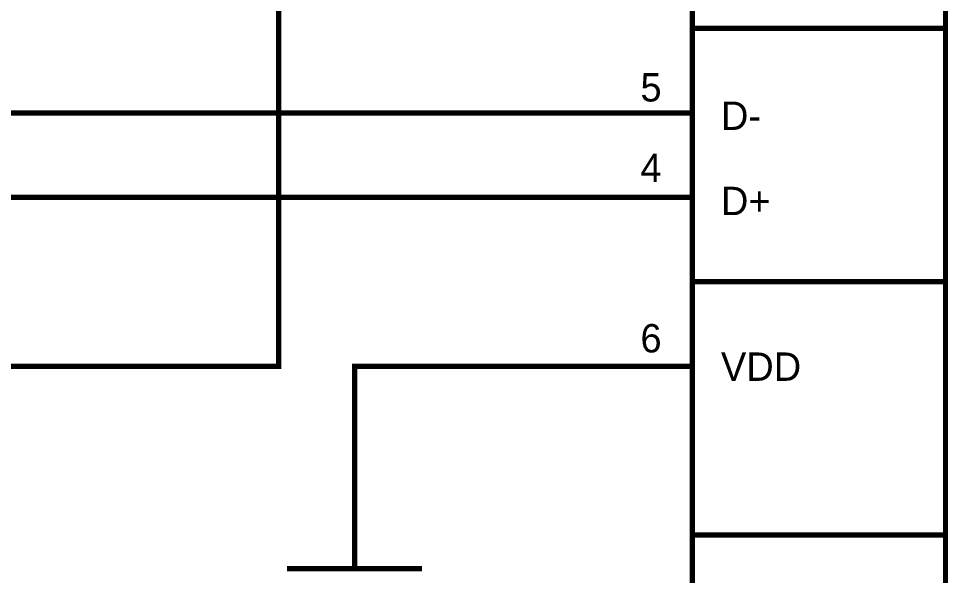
# Model space of a CAD drawing. Extents: x 7 to 406, y 3 to 288.
# Drawn here: x 157.7 to 211.9, y 199.3 to 231.6 of the extents above; entities that cross this region are included whole.
import ezdxf

# ---------------------------------------------------------------- set-up
doc = ezdxf.new("R2010")
doc.units = 0
doc.layers.add('SHEET', color=255, linetype='CONTINUOUS')

msp = doc.modelspace()

# ---------------------------------------------------------------- linework, layer by layer
at = {"layer": 'SHEET', "const_width": 0.3}
msp.add_lwpolyline([(196.798, 250.587), (239.877, 250.587), (239.877, 182.038), (196.798, 182.038), (196.798, 250.587)], close=True, dxfattribs=at)
for points in [[(211.484, 182.038), (211.484, 250.587)], [(191.909, 235.899), (191.909, 235.899), (172.814, 235.899), (172.814, 211.414), (140.011, 211.414), (138.055, 211.414)], [(196.798, 231.009), (211.484, 231.009)], [(138.055, 226.102), (191.909, 226.102), (191.909, 226.102)], [(196.798, 226.102), (191.909, 226.102)], [(138.055, 221.211), (191.909, 221.211), (191.909, 221.211)], [(196.798, 221.211), (191.909, 221.211)], [(196.798, 216.321), (211.484, 216.321)], [(191.909, 211.414), (177.223, 211.414), (177.223, 202.611)], [(196.798, 211.414), (191.909, 211.414)], [(177.223, 199.677), (177.223, 202.611)], [(196.798, 201.633), (211.484, 201.633)], [(173.294, 199.677), (177.223, 199.677)], [(177.223, 199.677), (181.135, 199.677)]]:
    msp.add_lwpolyline(points, dxfattribs=at)

# ---------------------------------------------------------------- texts
at = {"layer": 'SHEET'}
for s, height, p in [('5', 1.647, (193.796, 226.771)), ('D-', 1.6472, (198.462, 225.123)), ('4', 1.647, (193.796, 222.104)), ('D+', 1.6472, (198.462, 220.182)), ('6', 1.647, (193.796, 212.22)), ('VDD', 1.6472, (198.462, 210.573))]:
    msp.add_text(s, height=height, dxfattribs=at).set_placement(p)

doc.saveas('drawing.dxf')
